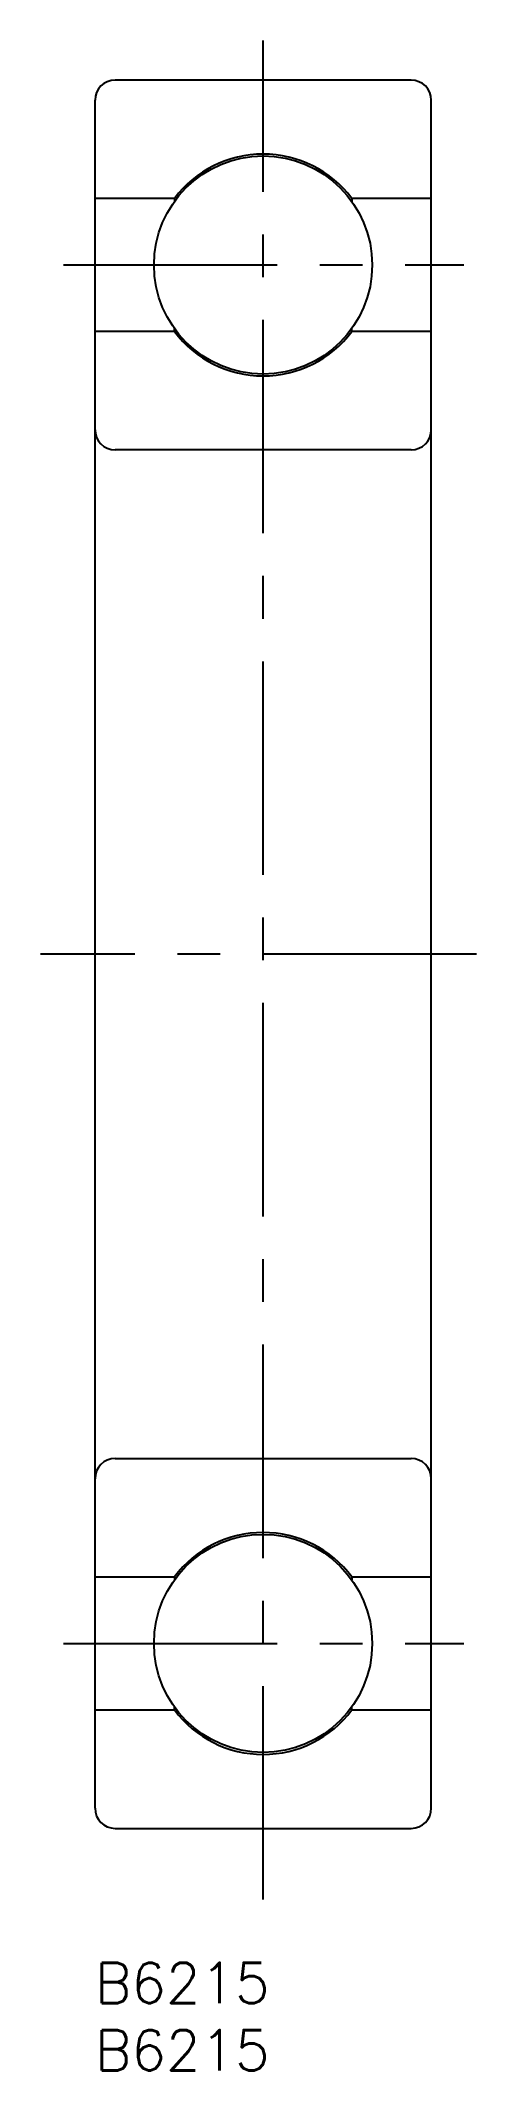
# Model space of a CAD drawing. Extents: x -4 to 28, y -8 to 143.
import ezdxf

# ---------------------------------------------------------------- set-up
doc = ezdxf.new("R2010")
doc.units = 0
doc.header["$LTSCALE"] = 0.5
doc.linetypes.add('CENTER', pattern=[50.8, 31.75, -6.35, 6.35, -6.35])
for name, color, linetype in [('MSM_CENTER', 1, 'CENTER'), ('MSM_CONTINUOUS', 7, 'CONTINUOUS'), ('MSM_PART_NUMBER', 7, 'CONTINUOUS')]:
    doc.layers.add(name, color=color, linetype=linetype)
doc.styles.get("Standard").update_dxf_attribs({"font": 'txt.shx', "height": 3, "bigfont": 'bigfont.shx'})

msp = doc.modelspace()

# ---------------------------------------------------------------- linework, layer by layer
at = {"layer": 'MSM_CENTER'}
for p, q in [((12.5, 4.7), (12.5, 142.94)), ((-2.33, 126.25), (27.43, 126.25)), ((28.36, 75), (-4.04, 75)), ((-2.33, 23.75), (27.43, 23.75))]:
    msp.add_line(p, q, dxfattribs=at)
at = {"layer": 'MSM_CONTINUOUS'}
for p, q in [((23.5, 140), (1.5, 140)), ((0, 11.5), (0, 138.5)), ((25, 11.5), (25, 138.5)), ((5.9, 131.2), (0, 131.2)), ((5.9, 131.2), (5.9, 130.97)), ((25, 131.2), (19.1, 131.2)), ((19.1, 131.2), (19.1, 130.97)), ((5.9, 121.3), (0, 121.3)), ((5.9, 121.3), (5.9, 121.53)), ((19.1, 121.3), (19.1, 121.53)), ((25, 121.3), (19.1, 121.3)), ((23.5, 112.5), (1.5, 112.5)), ((1.5, 37.5), (23.5, 37.5)), ((0, 28.7), (5.9, 28.7)), ((5.9, 28.7), (5.9, 28.47)), ((19.1, 28.7), (25, 28.7)), ((19.1, 28.7), (19.1, 28.47)), ((0, 18.8), (5.9, 18.8)), ((5.9, 18.8), (5.9, 19.03)), ((19.1, 18.8), (19.1, 19.03)), ((19.1, 18.8), (25, 18.8)), ((1.5, 10), (23.5, 10))]:
    msp.add_line(p, q, dxfattribs=at)
for centre in [(12.5, 126.25), (12.5, 23.75)]:
    msp.add_circle(centre, 8.11, dxfattribs=at)
for centre, radius, start, end in [((1.5, 138.5), 1.5, 90, 180), ((23.5, 138.5), 1.5, 0, 90), ((12.5, 126.25), 8.25, 36.8699, 143.1301), ((12.5, 126.25), 8.25, 216.8699, 323.1301), ((1.5, 114), 1.5, 180, 270), ((23.5, 114), 1.5, 270, 0), ((1.5, 36), 1.5, 90, 180), ((23.5, 36), 1.5, 0, 90), ((12.5, 23.75), 8.25, 36.8699, 143.1301), ((12.5, 23.75), 8.25, 216.8699, 323.1301), ((1.5, 11.5), 1.5, 180, 270), ((23.5, 11.5), 1.5, 270, 360)]:
    msp.add_arc(centre, radius, start, end, dxfattribs=at)

# ---------------------------------------------------------------- texts
at = {"layer": 'MSM_PART_NUMBER'}
for p in [(0, -3), (0, -8)]:
    msp.add_text('B6215', height=3, dxfattribs=at).set_placement(p)

doc.saveas('drawing.dxf')
